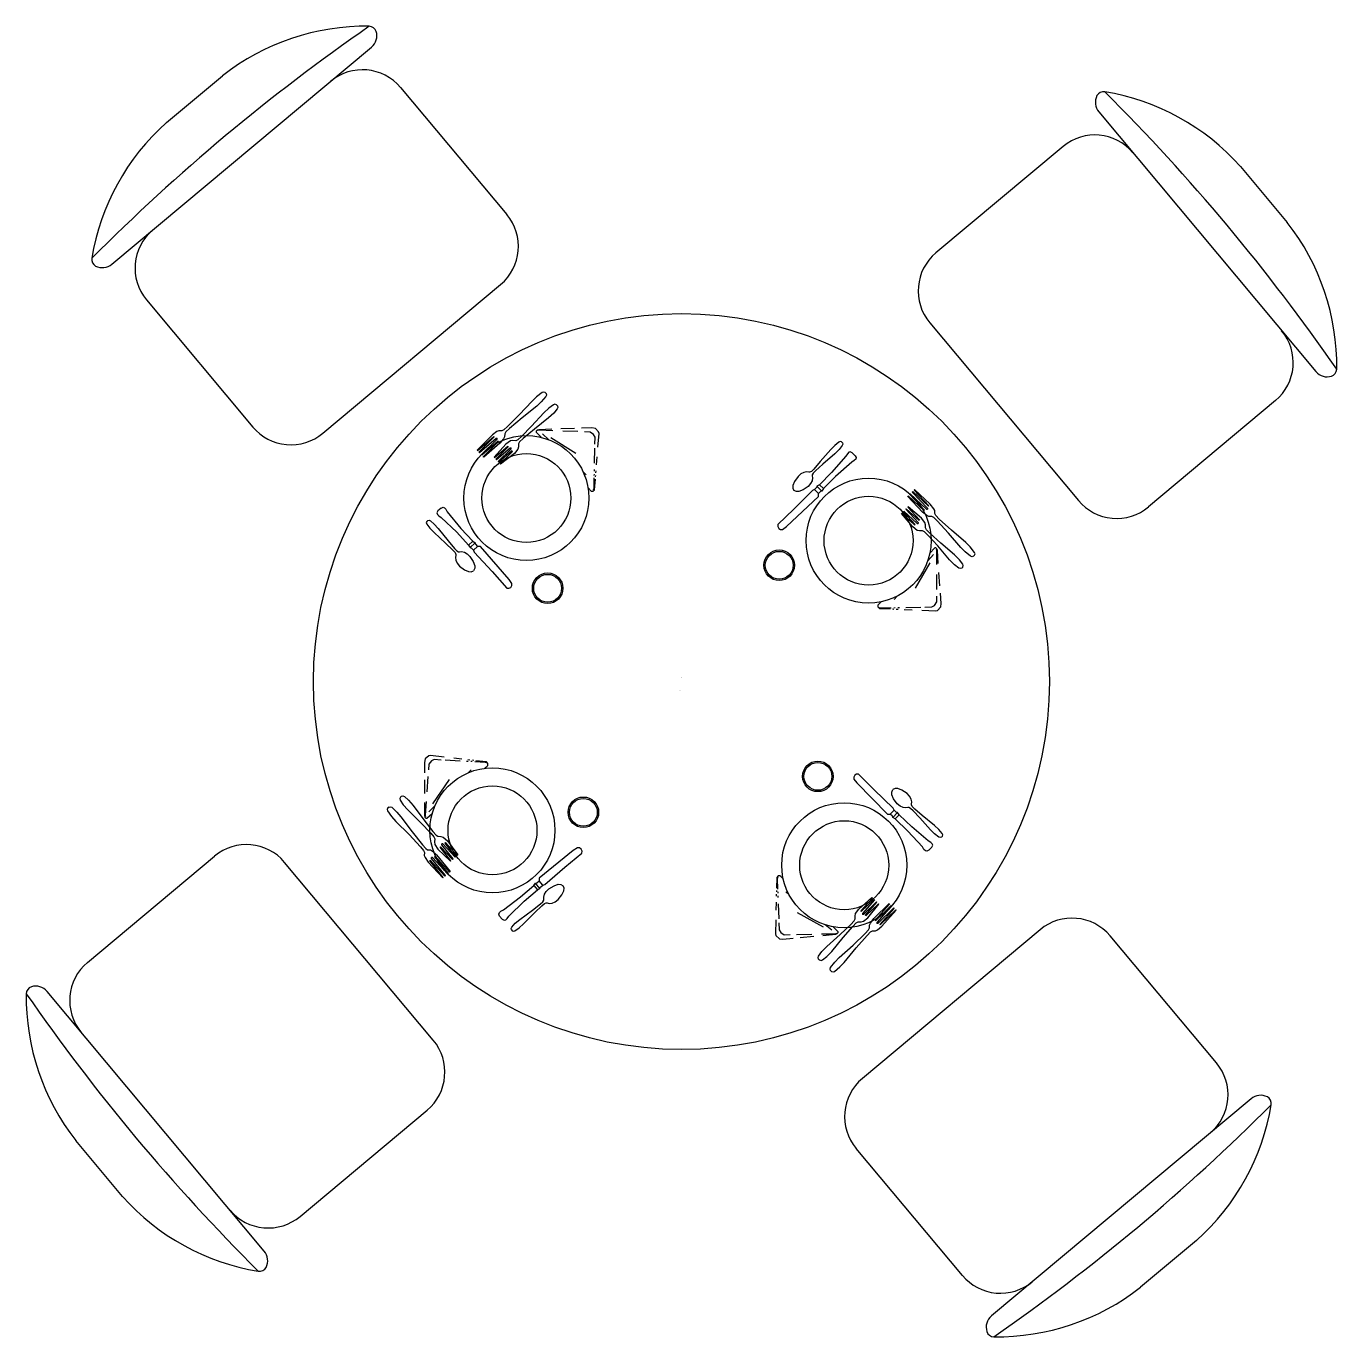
# Model space of a CAD drawing. Extents: x 7144 to 8924, y 9700 to 11481.
import ezdxf

# ---------------------------------------------------------------- set-up
doc = ezdxf.new("R2010")
doc.units = 0
doc.header["$MEASUREMENT"] = 0
doc.layers.get('0').update_dxf_attribs({"linetype": 'CONTINUOUS'})
doc.layers.add('2D', color=7, linetype='CONTINUOUS')

# ---------------------------------------------------------------- blocks, each defined once
blk = doc.blocks.new('CJ003')
at = {"layer": '2D', "color": 2, "linetype": 'BYBLOCK'}
for p, q in [((155.7, 119.5), (154.1, 108.5)), ((158.8, 122.7), (155.7, 119.5)), ((163.6, 124.2), (158.8, 122.7)), ((168.3, 122.7), (163.6, 124.2)), ((171.4, 119.5), (168.3, 122.7)), ((169.9, 69.2), (171.4, 119.5)), ((-125.8, 91.2), (-143.6, 74.9)), ((-124.2, 89.6), (-127.4, 88.1)), ((-121.1, 91.2), (-125.8, 91.2)), ((-118, 88.1), (-121.1, 91.2)), ((154.1, 108.5), (151, 9.4)), ((-153.9, 65.5), (-157.4, 62.3)), ((-154.1, 60.4), (-156.7, 57.6)), ((-147.5, 71.4), (-149.7, 69.3)), ((-147.6, 67.1), (-149.6, 65)), ((-127.4, 88.1), (-143.5, 71.3)), ((-118, 78.2), (-118, 88.1)), ((169.9, 9.4), (169.9, 69.2)), ((-166.7, 47.2), (-190.3, 22.7)), ((-167.4, 53.1), (-180.7, 40.9)), ((-134.6, 43.8), (-135.3, 53.5)), ((186.2, 23.6), (189.9, 32.8)), ((189.9, 32.8), (194.1, 37)), ((194.1, 37), (199.7, 39.3)), ((205.4, 37), (199.7, 39.3)), ((209.6, 32.8), (205.4, 37)), ((213.3, 23.6), (209.6, 32.8)), ((-220.2, 4.7), (-221.8, 1.6)), ((-221.8, 1.6), (-221.8, -9.4)), ((-196.9, 26.1), (-220.2, 4.7)), ((-207.6, 4.7), (-209.2, -1.6)), ((-196.6, 16.2), (-207.6, 4.7)), ((-133.7, -62.9), (-150.9, 1.8)), ((151, 9.4), (155.7, 4.7)), ((155.7, -1.6), (155.7, 4.7)), ((168.3, 4.7), (155.7, 4.7)), ((168.3, 4.7), (169.9, 9.4)), ((168.3, -1.6), (168.3, 4.7)), ((183.6, 9.9), (186.2, 23.6)), ((184.2, 1.4), (183.6, 9.9)), ((186.5, -5.6), (184.2, 1.4)), ((212.9, -5.6), (215.3, 1.4)), ((215.9, 9.9), (213.3, 23.6)), ((215.3, 1.4), (215.9, 9.9)), ((-221.8, -9.4), (-217, -15.7)), ((-217, -15.7), (-199.1, -31.2)), ((-209.2, -1.6), (-207.6, -11)), ((-207.6, -11), (-198.3, -20.3)), ((154.1, -4.7), (155.7, -1.6)), ((169.9, -4.7), (154.1, -4.7)), ((155.7, -11), (154.1, -4.7)), ((155.7, -11), (168.3, -11)), ((155.7, -50.3), (155.7, -11)), ((169.9, -4.7), (168.3, -1.6)), ((168.3, -11), (169.9, -4.7)), ((168.3, -50.3), (168.3, -11)), ((190.2, -10.9), (186.5, -5.6)), ((194.2, -13.8), (190.2, -10.9)), ((195.6, -15.2), (194.2, -13.8)), ((197, -19.3), (195.6, -15.2)), ((195.8, -49.4), (197, -27.1)), ((197, -27.1), (197, -19.3)), ((202.4, -19.3), (203.8, -15.2)), ((202.4, -27.1), (202.4, -19.3)), ((203.7, -49.4), (202.4, -27.1)), ((203.8, -15.2), (205.2, -13.8)), ((205.2, -13.8), (209.3, -10.9)), ((209.3, -10.9), (212.9, -5.6)), ((-187.8, -30.8), (-163.4, -55.3)), ((-187, -41.6), (-163.6, -61.8)), ((152.6, -99.1), (155.7, -50.3)), ((171.4, -99.1), (168.3, -50.3)), ((193.2, -85.2), (195.8, -49.4)), ((206.3, -85.2), (203.7, -49.4)), ((-148.1, -75.1), (-125.8, -94.4)), ((-147.8, -70.8), (-125.8, -92.8)), ((-125.8, -81.8), (-127.2, -62.1)), ((-118, -94.4), (-118, -78.2)), ((193, -98.6), (193.2, -85.2)), ((206.5, -98.6), (206.3, -85.2)), ((-193.4, -105.2), (-191.8, -102.1)), ((-193.4, -105.2), (-193.4, -108.4)), ((-193.4, -108.4), (-191.8, -111.5)), ((-191.8, -102.1), (-188.6, -100.5)), ((-191.8, -111.5), (-188.6, -113.1)), ((-188.6, -100.5), (-176.1, -98.9)), ((-188.6, -113.1), (-176.1, -114.7)), ((-176.1, -98.9), (-160.3, -98.9)), ((-176.1, -114.7), (-160.3, -114.7)), ((-160.3, -98.9), (-119.4, -102.1)), ((-160.3, -114.7), (-119.4, -111.5)), ((-125.8, -92.8), (-122.7, -94.4)), ((-125.8, -94.4), (-122.7, -95.9)), ((-122.7, -95.9), (-119.5, -95.9)), ((-119.5, -95.9), (-118, -94.4)), ((-119.4, -102.1), (-86.4, -103.7)), ((-119.4, -111.5), (-86.4, -109.9)), ((-86.4, -103.7), (-75.4, -103.7)), ((-86.4, -109.9), (-75.4, -109.9)), ((-75.4, -103.7), (-70.7, -102.1)), ((-75.4, -109.9), (-70.7, -111.5)), ((-70.7, -102.1), (-66, -97.4)), ((-70.7, -111.5), (-66, -116.2)), ((-66, -97.4), (-61.3, -94.2)), ((-66, -116.2), (-61.3, -119.4)), ((-61.3, -94.2), (-48.7, -92.6)), ((-50.2, -105.2), (-51.8, -106.8)), ((-50.2, -108.4), (-51.8, -106.8)), ((-9.4, -103.7), (-50.2, -105.2)), ((-9.4, -109.9), (-50.2, -108.4)), ((-48.7, -92.6), (-9.4, -95.8)), ((-9.4, -97.4), (-48.7, -98.9)), ((-48.7, -98.9), (-48.7, -100.5)), ((-48.7, -100.5), (-9.4, -102.1)), ((-48.7, -113.1), (-9.4, -111.5)), ((-48.7, -114.7), (-48.7, -113.1)), ((-9.4, -116.2), (-48.7, -114.7)), ((-48.7, -121), (-9.4, -117.8)), ((-9.4, -95.8), (-9.4, -97.4)), ((-9.4, -102.1), (-9.4, -103.7)), ((-9.4, -111.5), (-9.4, -109.9)), ((-9.4, -117.8), (-9.4, -116.2)), ((151, -105.4), (152.6, -99.1)), ((151, -110.1), (151, -105.4)), ((152.6, -113.2), (151, -110.1)), ((157.3, -114.8), (152.6, -113.2)), ((157.3, -114.8), (166.7, -114.8)), ((166.7, -114.8), (171.4, -113.2)), ((173, -105.4), (171.4, -99.1)), ((171.4, -113.2), (173, -110.1)), ((173, -110.1), (173, -105.4)), ((194.2, -110.3), (193, -98.6)), ((195.5, -113.5), (194.2, -110.3)), ((198.2, -114.8), (195.5, -113.5)), ((198.2, -114.8), (201.3, -114.8)), ((201.3, -114.8), (204, -113.5)), ((204, -113.5), (205.3, -110.3)), ((205.3, -110.3), (206.5, -98.6)), ((-193.4, -143), (-191.8, -139.8)), ((-193.4, -146.1), (-193.4, -143)), ((-193.4, -143), (-193.4, -146.1)), ((-193.4, -146.1), (-191.8, -149.3)), ((-191.8, -139.8), (-188.6, -138.3)), ((-188.6, -138.3), (-172.9, -136.7)), ((-172.9, -136.7), (-158.8, -136.7)), ((-158.8, -136.7), (-116.3, -139.8)), ((-116.3, -139.8), (-78.6, -141.4)), ((-116.3, -149.3), (-78.6, -147.7)), ((-78.6, -141.4), (-67.5, -141.4)), ((-78.6, -147.7), (-67.5, -147.7)), ((-67.5, -141.4), (-62.8, -139.8)), ((-67.5, -147.7), (-62.8, -149.3)), ((-62.8, -139.8), (-58.1, -135.1)), ((-61.3, -119.4), (-48.7, -121)), ((-58.1, -135.1), (-53.4, -133.5)), ((-53.4, -133.5), (-40.8, -132)), ((-42.4, -143), (-44, -144.5)), ((-42.4, -146.1), (-44, -144.5)), ((7.9, -141.4), (-42.4, -143)), ((7.9, -147.7), (-42.4, -146.1)), ((-40.8, -132), (7.9, -133.5)), ((7.9, -135.1), (-40.8, -136.7)), ((-40.8, -136.7), (-40.8, -138.3)), ((-40.8, -138.3), (7.9, -139.8)), ((7.9, -133.5), (7.9, -135.1)), ((7.9, -139.8), (7.9, -141.4)), ((7.9, -149.3), (7.9, -147.7)), ((-191.8, -149.3), (-188.6, -150.8)), ((-188.6, -150.8), (-172.9, -152.4)), ((-172.9, -152.4), (-158.8, -152.4)), ((-158.8, -152.4), (-116.3, -149.3)), ((-62.8, -149.3), (-58.1, -154)), ((-58.1, -154), (-53.4, -155.6)), ((-53.4, -155.6), (-40.8, -157.1)), ((-40.8, -150.8), (7.9, -149.3)), ((-40.8, -152.4), (-40.8, -150.8)), ((7.9, -154), (-40.8, -152.4)), ((-40.8, -157.1), (7.9, -155.6)), ((7.9, -155.6), (7.9, -154))]:
    blk.add_line(p, q, dxfattribs=at)
for centre, radius in [((103.8, 182.4), 34.6), ((103.8, 182.4), 31.5), ((0, 0), 141.5), ((0, 0), 100.7)]:
    blk.add_circle(centre, radius, dxfattribs=at)

msp = doc.modelspace()

# ---------------------------------------------------------------- linework, layer by layer
at = {"color": 4}
for p, q in [((7260.1, 11157.7), (7612.9, 11452.8)), ((7334.3, 11350.2), (7410.4, 11413.8)), ((7652.4, 11397.9), (7796.7, 11225.3)), ((8600.9, 11364.8), (8896, 11011.9)), ((8552.4, 11317.7), (8379.8, 11173.3)), ((8793.4, 11290.5), (8857, 11214.5)), ((7546.6, 10928.1), (7788.3, 11130.2)), ((7307.2, 11109.2), (7451.6, 10936.6)), ((8371.3, 11078.2), (8573.4, 10836.6)), ((8841.1, 10972.5), (8668.5, 10828.1)), ((7227, 10209.2), (7399.6, 10353.5)), ((7696.8, 10103.4), (7494.7, 10345.1)), ((8521.4, 10253.6), (8279.8, 10051.5)), ((8760.9, 10072.5), (8616.5, 10245.1)), ((7467.1, 9816.9), (7172, 10169.7)), ((7515.7, 9864), (7688.3, 10008.4)), ((8808, 10023.9), (8455.1, 9728.8)), ((7274.7, 9891.1), (7211.1, 9967.2)), ((8415.7, 9783.8), (8271.3, 9956.4)), ((8733.7, 9831.5), (8657.7, 9767.9))]:
    msp.add_line(p, q, dxfattribs=at)
msp.add_circle((8034, 10590.8), 500, dxfattribs=at)
for centre, radius, start, end in [((9154.5, 9251.2), 2712.7, 124.7098, 135.1052), ((7605.3, 11165.6), 315.6, 89.181, 128.1424), ((7609.6, 11471.1), 10, 17.2375, 89.181), ((7600.1, 11468.2), 20, 309.9075, 17.2375), ((7600.6, 11354.5), 67.5, 39.9075, 129.9075), ((8616.3, 11377.6), 20, 152.5775, 219.9075), ((8607.4, 11382.2), 10, 80.6341, 152.5775), ((6694.4, 9470.4), 2712.7, 34.7098, 45.1052), ((8557.7, 11080.7), 315.6, 41.6727, 80.6341), ((7544.1, 11114.5), 315.6, 131.6727, 170.6341), ((8595.7, 11265.9), 67.5, 39.9075, 129.9075), ((7745, 11182), 67.5, 309.9075, 39.9075), ((7359, 11152.5), 67.5, 129.9075, 219.9075), ((8608.8, 11019.6), 315.6, 359.181, 38.1424), ((7242.6, 11164.2), 10, 170.6341, 242.5775), ((8423.1, 11121.5), 67.5, 129.9075, 219.9075), ((7247.2, 11173.1), 20, 242.5775, 309.9075), ((8797.7, 11024.2), 67.5, 309.9075, 39.9075), ((8911.4, 11024.8), 20, 219.9075, 287.2375), ((8914.3, 11015.2), 10, 287.2375, 359.181), ((7503.3, 10979.9), 67.5, 219.9075, 309.9075), ((8625.2, 10879.9), 67.5, 219.9075, 309.9075), ((7442.9, 10301.8), 67.5, 39.9075, 129.9075), ((8564.7, 10201.8), 67.5, 39.9075, 129.9075), ((7270.3, 10157.4), 67.5, 129.9075, 219.9075), ((7153.7, 10166.4), 10, 107.2375, 179.181), ((7156.7, 10156.9), 20, 39.9075, 107.2375), ((9373.7, 11711.3), 2712.7, 214.7098, 225.1052), ((7459.3, 10162.1), 315.6, 179.181, 218.1424), ((7645, 10060.1), 67.5, 309.9075, 39.9075), ((8709.1, 10029.2), 67.5, 309.9075, 39.9075), ((8323.1, 9999.7), 67.5, 129.9075, 219.9075), ((8820.8, 10008.6), 20, 62.5775, 129.9075), ((8825.4, 10017.5), 10, 350.6341, 62.5775), ((6913.6, 11930.5), 2712.7, 304.7098, 315.1052), ((8523.9, 10067.2), 315.6, 311.6727, 350.6341), ((7510.4, 10100.9), 315.6, 221.6727, 260.6341), ((7472.4, 9915.8), 67.5, 219.9075, 309.9075), ((7451.8, 9804), 20, 332.5775, 39.9075), ((7460.7, 9799.4), 10, 260.6341, 332.5775), ((8467.4, 9827.1), 67.5, 219.9075, 309.9075), ((8462.8, 10016.1), 315.6, 269.181, 308.1424), ((8468, 9713.5), 20, 129.9075, 197.2375), ((8458.4, 9710.5), 10, 197.2375, 269.181)]:
    msp.add_arc(centre, radius, start, end, dxfattribs=at)

# ---------------------------------------------------------------- block references
at = {"color": 4, "xscale": 0.6, "yscale": 0.6, "zscale": 0.6}
for p, rotation in [((7823.3, 10840.1), 222.8739582734986), ((8288.2, 10782.2), 135.0497186712059), ((7777.2, 10388.6), 310.8676687186515), ((8255.1, 10341.2), 46.16633423993297)]:
    msp.add_blockref('CJ003', p, dxfattribs=dict(at, rotation=rotation))

# ---------------------------------------------------------------- texts
at = {"color": 4, "width": 0.8, "flags": 9}
for tag in ['XSIZE', 'YSIZE']:
    msp.add_attdef(tag, (8032.8, 10595.6), '1503', height=0.5, dxfattribs=at)
for tag in ['YSIZE', 'XSIZE']:
    msp.add_attdef(tag, (8033, 10579.7), '2063', height=0.5, rotation=219.9075, dxfattribs=at)

doc.saveas('drawing.dxf')
